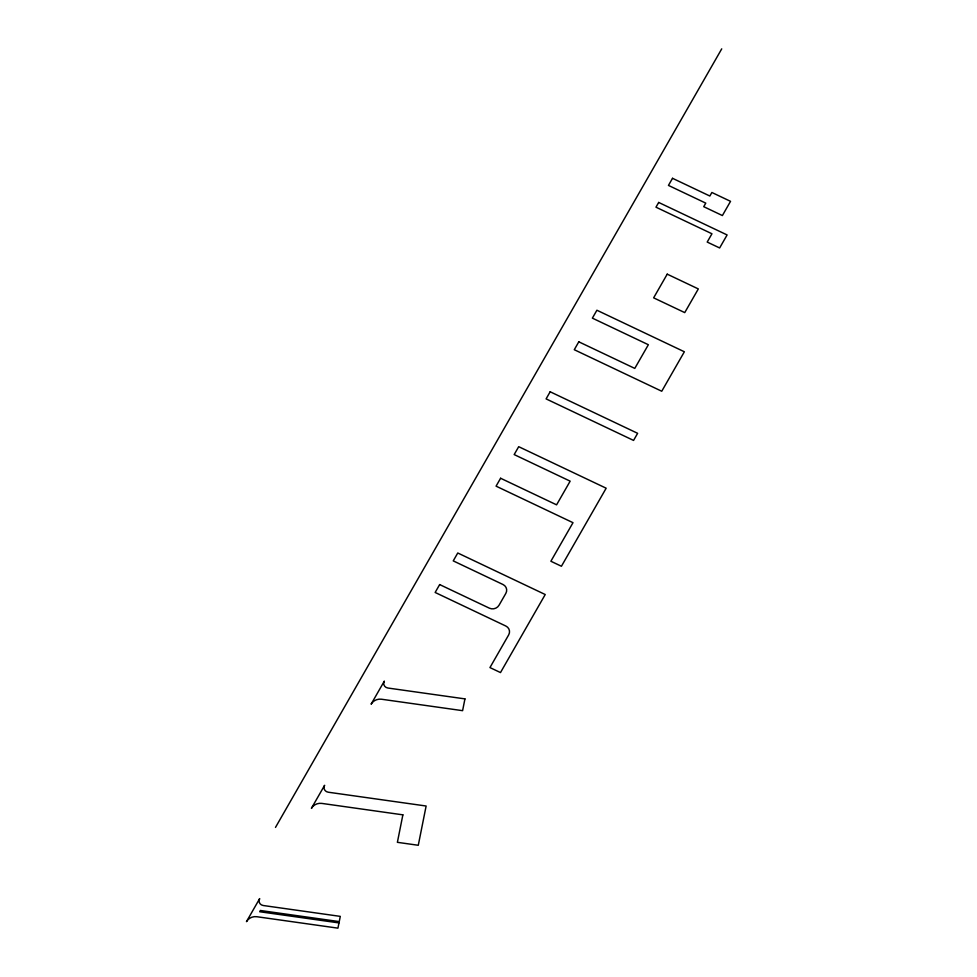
<?xml version="1.0" encoding="UTF-8"?>
<svg xmlns="http://www.w3.org/2000/svg" width="977" height="977" viewBox="0 0 977 977"><rect width="100%" height="100%" fill="white"/><g stroke="black" fill="none" stroke-linecap="round" stroke-linejoin="round"><path stroke-width="1.47" d="M275.49 827.409L721.734 48.85M338.982 922.911L337.932 928.15L256.817 916.719A9.794 9.062 -14.1 0 0 246.46 921.653L259.674 898.608A5.178 4.787 -14.1 0 0 263.24 905.508L340.289 916.377L339.251 921.604L260.383 910.491L259.674 911.736L338.982 922.911M402.878 814.842L397.383 842.321L418.278 845.276L426.131 806.013L328.187 792.2A5.178 4.787 -14.1 0 1 324.62 785.3L311.407 808.345A9.794 9.062 -14.1 0 1 321.763 803.399L402.878 814.842M464.942 698.885L462.597 710.67L381.47 699.227A9.794 9.062 -14.1 0 0 371.113 704.173L384.327 681.116A5.178 4.787 -14.1 0 0 387.893 688.028L464.942 698.885M439.662 584.576L435.144 592.465L505.842 626.037A7.12 6.583 -14.1 0 1 508.663 634.916L489.953 667.572L500.493 672.567L545.227 594.529L457.761 552.994L453.243 560.883L502.996 584.515A7.12 6.583 -14.1 0 1 505.83 593.393L499.039 605.227A7.12 6.583 -14.1 0 1 489.428 608.195L439.662 584.576M500.603 478.254L496.072 486.155L572.998 522.683L550.881 561.25L561.433 566.257L606.167 488.207L518.702 446.684L514.171 454.574L570.153 481.16L556.585 504.84L500.603 478.254M550.161 391.777L546.094 398.885L633.56 440.419L637.627 433.312L550.161 391.777M578.799 341.816L574.281 349.717L661.747 391.24L684.364 351.769L596.898 310.234L592.38 318.136L648.362 344.722L634.781 368.402L578.799 341.816M658.681 202.447L655.97 207.185L711.952 233.772L707.201 242.064L719.634 247.963L727.108 234.944L658.681 202.447M672.518 178.302L668.451 185.41L705.773 203.131L703.733 206.684L722.394 215.551L730.54 201.335L711.879 192.481L709.839 196.023L672.518 178.302M667.218 274.158L653.637 297.838L684.743 312.603L698.323 288.923L667.218 274.158"/></g></svg>
